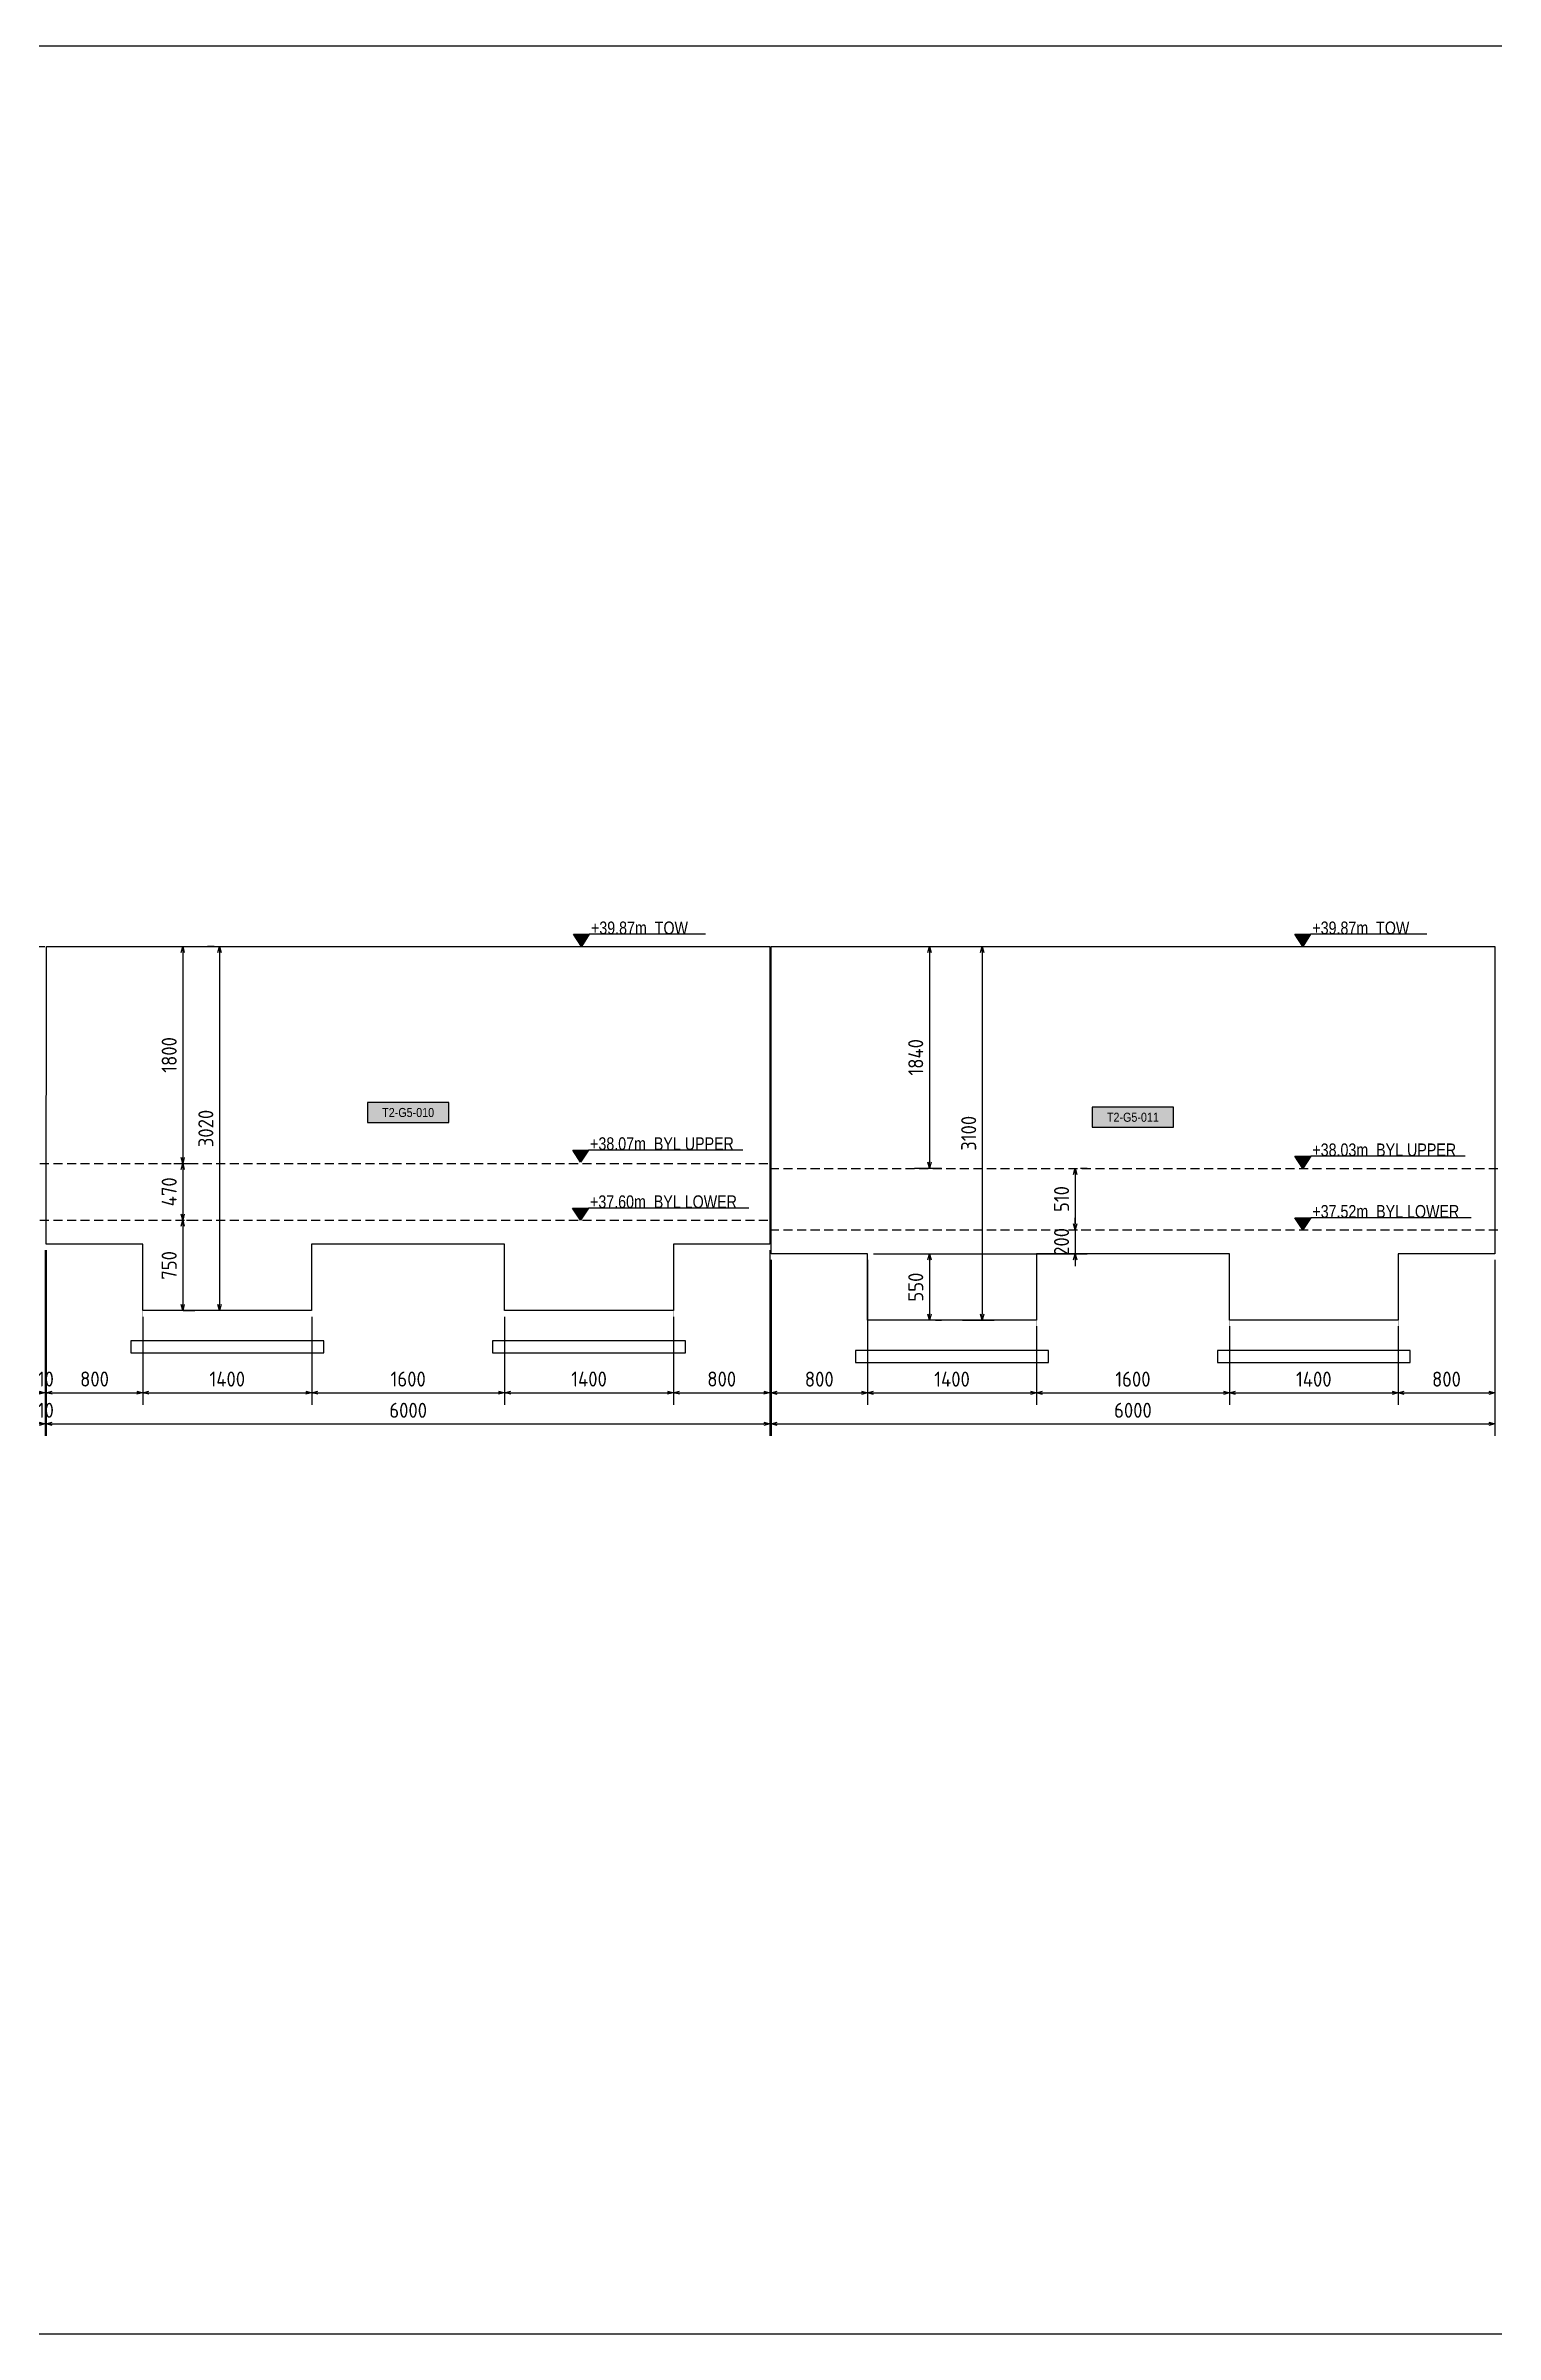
# Model space of a CAD drawing. Header units: centimetres. Extents: x -6122352 to 4157695, y -1694241 to 1947892.
# Drawn here: x 3378027 to 3390047, y 760801 to 779771 of the extents above; entities that cross this region are included whole.
import ezdxf
from ezdxf.enums import TextEntityAlignment as Align

# ---------------------------------------------------------------- set-up
doc = ezdxf.new("R2010")
doc.units = ezdxf.units.CM
doc.header["$MEASUREMENT"] = 0
doc.header["$PDMODE"] = 66
doc.header["$PDSIZE"] = 100
doc.linetypes.add('DASHED2', pattern=[0.375, 0.25, -0.125])
doc.linetypes.add('HIDDEN', pattern=[0.375, 0.25, -0.125])
for name, color, linetype in [('00-MI-DIM', 7, 'Continuous'), ('@MI-TYPE-02', 6, 'Continuous'), ('JML-Dimension', 1, 'Continuous'), ('PANEL-TAGS', 7, 'Continuous'), ('SECTION', 130, 'Continuous')]:
    doc.layers.add(name, color=color, linetype=linetype)
doc.styles.add('PANELTAG_STYLE', font='arial.ttf')
doc.styles.add('Schueco-BEMSTIL', font='isocpeur.ttf', dxfattribs={"width": 0.9})
doc.styles.add('txt-Pisa-std', font='arial.ttf', dxfattribs={"width": 0.8})
doc.dimstyles.new('MI- JWC-TXT-2.5 MM', dxfattribs={"dimscale": 1.5, "dimtxt": 2.5, "dimasz": 1, "dimexe": 2, "dimexo": 1, "dimgap": 1, "dimtad": 1, "dimdec": 0, "dimdsep": 46, "dimtxsty": 'Schueco-BEMSTIL', "dimblk": 'OPEN30', "dimcen": 0, "dimdle": 2, "dimclrd": 140, "dimclre": 8, "dimclrt": 40, "dimadec": 0, "dimazin": 2, "dimtfac": 1, "dimtdec": 0, "dimtix": 1, "dimtmove": 2, "dimatfit": 3, "dimldrblk": 'OPEN', "dimfxl": 2, "dimlwd": -1, "dimlwe": -1, "dimarcsym": 0})

# ---------------------------------------------------------------- blocks, each defined once
blk = doc.blocks.new('*U1106')
at = {"layer": 'JML-Dimension'}
h = blk.add_hatch(color=10, dxfattribs=at)
h.dxf.hatch_style = 1
h.paths.add_polyline_path([(0, 0), (-1.54, 2.37), (1.54, 2.37)])
blk.add_line((24.31, 2.37), (1.54, 2.37), dxfattribs=at)
blk.add_lwpolyline([(0, 0), (-1.54, 2.37), (1.54, 2.37), (0, 0)], dxfattribs=at)
at = {"color": 5, "style": 'txt-Pisa-std', "width": 0.8}
blk.add_attdef('+0.0', text='', height=2.5, dxfattribs=at).set_placement((1.87, 2.37), align=Align.BOTTOM_LEFT)
blk = doc.blocks.new('*U1108')
at = {"layer": 'JML-Dimension'}
h = blk.add_hatch(color=10, dxfattribs=at)
h.dxf.hatch_style = 1
h.paths.add_polyline_path([(0, 0), (-1.54, 2.37), (1.54, 2.37)])
blk.add_line((31.81, 2.37), (1.54, 2.37), dxfattribs=at)
blk.add_lwpolyline([(0, 0), (-1.54, 2.37), (1.54, 2.37), (0, 0)], dxfattribs=at)
at = {"color": 5, "style": 'txt-Pisa-std', "width": 0.8}
blk.add_attdef('+0.0', text='', height=2.5, dxfattribs=at).set_placement((1.87, 2.37), align=Align.BOTTOM_LEFT)
blk = doc.blocks.new('*U1107')
at = {"layer": 'JML-Dimension'}
h = blk.add_hatch(color=10, dxfattribs=at)
h.dxf.hatch_style = 1
h.paths.add_polyline_path([(0, 0), (-1.54, 2.37), (1.54, 2.37)])
blk.add_line((33.03, 2.37), (1.54, 2.37), dxfattribs=at)
blk.add_lwpolyline([(0, 0), (-1.54, 2.37), (1.54, 2.37), (0, 0)], dxfattribs=at)
at = {"color": 5, "style": 'txt-Pisa-std', "width": 0.8}
blk.add_attdef('+0.0', text='', height=2.5, dxfattribs=at).set_placement((1.87, 2.37), align=Align.BOTTOM_LEFT)
blk = doc.blocks.new('_Open30')
at = {"color": 0, "linetype": 'ByBlock', "lineweight": -2}
for p, q in [((-1, 0.27), (0, 0)), ((0, 0), (-1, -0.27)), ((0, 0), (-1, 0))]:
    blk.add_line(p, q, dxfattribs=at)
blk = doc.blocks.new('*D1186')
at = {"layer": '00-MI-DIM', "color": 8, "transparency": 16777216}
for p, q in [((3378022, 769786), (3378022, 768506)), ((3378031, 769786), (3378031, 768506))]:
    blk.add_line(p, q, dxfattribs=at)
at = {"layer": '00-MI-DIM', "color": 140, "transparency": 16777216}
for p, q in [((3377972, 768606), (3377922, 768606)), ((3378022, 768606), (3378031, 768606)), ((3378081, 768606), (3378131, 768606))]:
    blk.add_line(p, q, dxfattribs=at)
at = {"layer": 'Defpoints', "color": 0, "transparency": 16777216}
for p in [(3378022, 769836), (3378031, 769836), (3378031, 768606)]:
    blk.add_point(p, dxfattribs=at)
at = {"layer": '00-MI-DIM', "color": 140, "transparency": 16777216, "xscale": 50, "yscale": 50, "zscale": 50}
blk.add_blockref('_Open30', (3378022, 768606), dxfattribs=at)
at = {"layer": '00-MI-DIM', "color": 140, "transparency": 16777216, "xscale": 50, "yscale": 50, "zscale": 50, "rotation": 180}
blk.add_blockref('_Open30', (3378031, 768606), dxfattribs=at)
at = {"layer": '00-MI-DIM', "color": 40, "transparency": 16777216, "insert": (3378027, 768719), "char_height": 125, "attachment_point": 5, "style": 'Schueco-BEMSTIL'}
blk.add_mtext('10', dxfattribs=at)
blk = doc.blocks.new('_Open')
at = {"color": 0, "linetype": 'ByBlock', "lineweight": -2}
for p, q in [((-1, 0), (0, 0)), ((-1, 0), (0, 0)), ((0, 0), (-1, 0))]:
    blk.add_line(p, q, dxfattribs=at)
blk = doc.blocks.new('*D1187')
at = {"layer": '00-MI-DIM', "color": 8, "transparency": 16777216}
for p, q in [((3378031, 769786), (3378031, 768506)), ((3378832, 769236), (3378832, 768506))]:
    blk.add_line(p, q, dxfattribs=at)
at = {"layer": '00-MI-DIM', "color": 140, "transparency": 16777216}
blk.add_line((3378081, 768606), (3378782, 768606), dxfattribs=at)
at = {"layer": 'Defpoints', "color": 0, "transparency": 16777216}
for p in [(3378031, 769836), (3378832, 769286), (3378832, 768606)]:
    blk.add_point(p, dxfattribs=at)
at = {"layer": '00-MI-DIM', "color": 140, "transparency": 16777216, "xscale": 50, "yscale": 50, "zscale": 50, "rotation": 180}
blk.add_blockref('_Open30', (3378031, 768606), dxfattribs=at)
at = {"layer": '00-MI-DIM', "color": 140, "transparency": 16777216, "xscale": 50, "yscale": 50, "zscale": 50}
blk.add_blockref('_Open30', (3378832, 768606), dxfattribs=at)
at = {"layer": '00-MI-DIM', "color": 40, "transparency": 16777216, "insert": (3378431, 768719), "char_height": 125, "attachment_point": 5, "style": 'Schueco-BEMSTIL'}
blk.add_mtext('800', dxfattribs=at)
blk = doc.blocks.new('*D1188')
at = {"layer": '00-MI-DIM', "color": 8, "transparency": 16777216}
for p, q in [((3378832, 769236), (3378832, 768506)), ((3380232, 769236), (3380232, 768506))]:
    blk.add_line(p, q, dxfattribs=at)
at = {"layer": '00-MI-DIM', "color": 140, "transparency": 16777216}
blk.add_line((3378882, 768606), (3380182, 768606), dxfattribs=at)
at = {"layer": 'Defpoints', "color": 0, "transparency": 16777216}
for p in [(3378832, 769286), (3380232, 769286), (3380232, 768606)]:
    blk.add_point(p, dxfattribs=at)
at = {"layer": '00-MI-DIM', "color": 140, "transparency": 16777216, "xscale": 50, "yscale": 50, "zscale": 50, "rotation": 180}
blk.add_blockref('_Open30', (3378832, 768606), dxfattribs=at)
at = {"layer": '00-MI-DIM', "color": 140, "transparency": 16777216, "xscale": 50, "yscale": 50, "zscale": 50}
blk.add_blockref('_Open30', (3380232, 768606), dxfattribs=at)
at = {"layer": '00-MI-DIM', "color": 40, "transparency": 16777216, "insert": (3379532, 768719), "char_height": 125, "attachment_point": 5, "style": 'Schueco-BEMSTIL'}
blk.add_mtext('1400', dxfattribs=at)
blk = doc.blocks.new('*D1189')
at = {"layer": '00-MI-DIM', "color": 8, "transparency": 16777216}
for p, q in [((3380232, 769236), (3380232, 768506)), ((3381832, 769236), (3381832, 768506))]:
    blk.add_line(p, q, dxfattribs=at)
at = {"layer": '00-MI-DIM', "color": 140, "transparency": 16777216}
blk.add_line((3380282, 768606), (3381782, 768606), dxfattribs=at)
at = {"layer": 'Defpoints', "color": 0, "transparency": 16777216}
for p in [(3380232, 769286), (3381832, 769286), (3381832, 768606)]:
    blk.add_point(p, dxfattribs=at)
at = {"layer": '00-MI-DIM', "color": 140, "transparency": 16777216, "xscale": 50, "yscale": 50, "zscale": 50, "rotation": 180}
blk.add_blockref('_Open30', (3380232, 768606), dxfattribs=at)
at = {"layer": '00-MI-DIM', "color": 140, "transparency": 16777216, "xscale": 50, "yscale": 50, "zscale": 50}
blk.add_blockref('_Open30', (3381832, 768606), dxfattribs=at)
at = {"layer": '00-MI-DIM', "color": 40, "transparency": 16777216, "insert": (3381032, 768719), "char_height": 125, "attachment_point": 5, "style": 'Schueco-BEMSTIL'}
blk.add_mtext('1600', dxfattribs=at)
blk = doc.blocks.new('*D1190')
at = {"layer": '00-MI-DIM', "color": 8, "transparency": 16777216}
for p, q in [((3381832, 769236), (3381832, 768506)), ((3383232, 769236), (3383232, 768506))]:
    blk.add_line(p, q, dxfattribs=at)
at = {"layer": '00-MI-DIM', "color": 140, "transparency": 16777216}
blk.add_line((3381882, 768606), (3383182, 768606), dxfattribs=at)
at = {"layer": 'Defpoints', "color": 0, "transparency": 16777216}
for p in [(3381832, 769286), (3383232, 769286), (3383232, 768606)]:
    blk.add_point(p, dxfattribs=at)
at = {"layer": '00-MI-DIM', "color": 140, "transparency": 16777216, "xscale": 50, "yscale": 50, "zscale": 50, "rotation": 180}
blk.add_blockref('_Open30', (3381832, 768606), dxfattribs=at)
at = {"layer": '00-MI-DIM', "color": 140, "transparency": 16777216, "xscale": 50, "yscale": 50, "zscale": 50}
blk.add_blockref('_Open30', (3383232, 768606), dxfattribs=at)
at = {"layer": '00-MI-DIM', "color": 40, "transparency": 16777216, "insert": (3382532, 768719), "char_height": 125, "attachment_point": 5, "style": 'Schueco-BEMSTIL'}
blk.add_mtext('1400', dxfattribs=at)
blk = doc.blocks.new('*D1191')
at = {"layer": '00-MI-DIM', "color": 8, "transparency": 16777216}
for p, q in [((3384032, 769786), (3384032, 768506)), ((3383232, 769236), (3383232, 768506))]:
    blk.add_line(p, q, dxfattribs=at)
at = {"layer": '00-MI-DIM', "color": 140, "transparency": 16777216}
blk.add_line((3383282, 768606), (3383982, 768606), dxfattribs=at)
at = {"layer": 'Defpoints', "color": 0, "transparency": 16777216}
for p in [(3384032, 769836), (3383232, 769286), (3384032, 768606)]:
    blk.add_point(p, dxfattribs=at)
at = {"layer": '00-MI-DIM', "color": 140, "transparency": 16777216, "xscale": 50, "yscale": 50, "zscale": 50, "rotation": 180}
blk.add_blockref('_Open30', (3383232, 768606), dxfattribs=at)
at = {"layer": '00-MI-DIM', "color": 140, "transparency": 16777216, "xscale": 50, "yscale": 50, "zscale": 50}
blk.add_blockref('_Open30', (3384032, 768606), dxfattribs=at)
at = {"layer": '00-MI-DIM', "color": 40, "transparency": 16777216, "insert": (3383632, 768719), "char_height": 125, "attachment_point": 5, "style": 'Schueco-BEMSTIL'}
blk.add_mtext('800', dxfattribs=at)
blk = doc.blocks.new('*D1203')
at = {"layer": '00-MI-DIM', "color": 8, "transparency": 16777216}
for p, q in [((3378022, 769786), (3378022, 768247)), ((3378031, 769786), (3378031, 768247))]:
    blk.add_line(p, q, dxfattribs=at)
at = {"layer": '00-MI-DIM', "color": 140, "transparency": 16777216}
for p, q in [((3377972, 768347), (3377922, 768347)), ((3378022, 768347), (3378031, 768347)), ((3378081, 768347), (3378131, 768347))]:
    blk.add_line(p, q, dxfattribs=at)
at = {"layer": 'Defpoints', "color": 0, "transparency": 16777216}
for p in [(3378022, 769836), (3378031, 769836), (3378031, 768347)]:
    blk.add_point(p, dxfattribs=at)
at = {"layer": '00-MI-DIM', "color": 140, "transparency": 16777216, "xscale": 50, "yscale": 50, "zscale": 50}
blk.add_blockref('_Open30', (3378022, 768347), dxfattribs=at)
at = {"layer": '00-MI-DIM', "color": 140, "transparency": 16777216, "xscale": 50, "yscale": 50, "zscale": 50, "rotation": 180}
blk.add_blockref('_Open30', (3378031, 768347), dxfattribs=at)
at = {"layer": '00-MI-DIM', "color": 40, "transparency": 16777216, "insert": (3378027, 768460), "char_height": 125, "attachment_point": 5, "style": 'Schueco-BEMSTIL'}
blk.add_mtext('10', dxfattribs=at)
blk = doc.blocks.new('*D1204')
at = {"layer": '00-MI-DIM', "color": 8, "transparency": 16777216}
for p, q in [((3378031, 769786), (3378031, 768247)), ((3384032, 769786), (3384032, 768247))]:
    blk.add_line(p, q, dxfattribs=at)
at = {"layer": '00-MI-DIM', "color": 140, "transparency": 16777216}
blk.add_line((3378081, 768347), (3383982, 768347), dxfattribs=at)
at = {"layer": 'Defpoints', "color": 0, "transparency": 16777216}
for p in [(3378031, 769836), (3384032, 769836), (3384032, 768347)]:
    blk.add_point(p, dxfattribs=at)
at = {"layer": '00-MI-DIM', "color": 140, "transparency": 16777216, "xscale": 50, "yscale": 50, "zscale": 50, "rotation": 180}
blk.add_blockref('_Open30', (3378031, 768347), dxfattribs=at)
at = {"layer": '00-MI-DIM', "color": 140, "transparency": 16777216, "xscale": 50, "yscale": 50, "zscale": 50}
blk.add_blockref('_Open30', (3384032, 768347), dxfattribs=at)
at = {"layer": '00-MI-DIM', "color": 40, "transparency": 16777216, "insert": (3381032, 768460), "char_height": 125, "attachment_point": 5, "style": 'Schueco-BEMSTIL'}
blk.add_mtext('6000', dxfattribs=at)
blk = doc.blocks.new('*D1222')
at = {"layer": '00-MI-DIM', "color": 8, "transparency": 16777216}
for p, q in [((3379089, 772306), (3379262, 772306)), ((3379089, 770506), (3379262, 770506))]:
    blk.add_line(p, q, dxfattribs=at)
at = {"layer": '00-MI-DIM', "color": 140, "transparency": 16777216}
blk.add_line((3379162, 772256), (3379162, 770556), dxfattribs=at)
at = {"layer": 'Defpoints', "color": 0, "transparency": 16777216}
for p in [(3379039, 772306), (3379039, 770506), (3379162, 770506)]:
    blk.add_point(p, dxfattribs=at)
at = {"layer": '00-MI-DIM', "color": 140, "transparency": 16777216, "xscale": 50, "yscale": 50, "zscale": 50}
for p, rotation in [((3379162, 772306), 90), ((3379162, 770506), 270)]:
    blk.add_blockref('_Open30', p, dxfattribs=dict(at, rotation=rotation))
at = {"layer": '00-MI-DIM', "color": 40, "transparency": 16777216, "insert": (3379050, 771406), "char_height": 125, "attachment_point": 5, "rotation": 90, "style": 'Schueco-BEMSTIL'}
blk.add_mtext('1800', dxfattribs=at)
blk = doc.blocks.new('*D1223')
at = {"layer": '00-MI-DIM', "color": 8, "transparency": 16777216}
for p, q in [((3379089, 770506), (3379262, 770506)), ((3379193, 770036), (3379262, 770036))]:
    blk.add_line(p, q, dxfattribs=at)
at = {"layer": '00-MI-DIM', "color": 140, "transparency": 16777216}
blk.add_line((3379162, 770456), (3379162, 770086), dxfattribs=at)
at = {"layer": 'Defpoints', "color": 0, "transparency": 16777216}
for p in [(3379039, 770506), (3379143, 770036), (3379162, 770036)]:
    blk.add_point(p, dxfattribs=at)
at = {"layer": '00-MI-DIM', "color": 140, "transparency": 16777216, "xscale": 50, "yscale": 50, "zscale": 50}
for p, rotation in [((3379162, 770506), 90), ((3379162, 770036), 270)]:
    blk.add_blockref('_Open30', p, dxfattribs=dict(at, rotation=rotation))
at = {"layer": '00-MI-DIM', "color": 40, "transparency": 16777216, "insert": (3379050, 770271), "char_height": 125, "attachment_point": 5, "rotation": 90, "style": 'Schueco-BEMSTIL'}
blk.add_mtext('470', dxfattribs=at)
blk = doc.blocks.new('*D1224')
at = {"layer": '00-MI-DIM', "color": 8, "transparency": 16777216}
for p, q in [((3379193, 770036), (3379262, 770036)), ((3379165, 769286), (3379262, 769286))]:
    blk.add_line(p, q, dxfattribs=at)
at = {"layer": '00-MI-DIM', "color": 140, "transparency": 16777216}
blk.add_line((3379162, 769986), (3379162, 769336), dxfattribs=at)
at = {"layer": 'Defpoints', "color": 0, "transparency": 16777216}
for p in [(3379143, 770036), (3379115, 769286), (3379162, 769286)]:
    blk.add_point(p, dxfattribs=at)
at = {"layer": '00-MI-DIM', "color": 140, "transparency": 16777216, "xscale": 50, "yscale": 50, "zscale": 50}
for p, rotation in [((3379162, 770036), 90), ((3379162, 769286), 270)]:
    blk.add_blockref('_Open30', p, dxfattribs=dict(at, rotation=rotation))
at = {"layer": '00-MI-DIM', "color": 40, "transparency": 16777216, "insert": (3379050, 769661), "char_height": 125, "attachment_point": 5, "rotation": 90, "style": 'Schueco-BEMSTIL'}
blk.add_mtext('750', dxfattribs=at)
blk = doc.blocks.new('*D1221')
at = {"layer": '00-MI-DIM', "color": 8, "transparency": 16777216}
for p, q in [((3379422, 772306), (3379367, 772306)), ((3379422, 769286), (3379367, 769286))]:
    blk.add_line(p, q, dxfattribs=at)
at = {"layer": '00-MI-DIM', "color": 140, "transparency": 16777216}
blk.add_line((3379467, 772256), (3379467, 769336), dxfattribs=at)
at = {"layer": 'Defpoints', "color": 0, "transparency": 16777216}
for p in [(3379472, 772306), (3379467, 769286), (3379472, 769286)]:
    blk.add_point(p, dxfattribs=at)
at = {"layer": '00-MI-DIM', "color": 140, "transparency": 16777216, "xscale": 50, "yscale": 50, "zscale": 50}
for p, rotation in [((3379467, 772306), 90), ((3379467, 769286), 270)]:
    blk.add_blockref('_Open30', p, dxfattribs=dict(at, rotation=rotation))
at = {"layer": '00-MI-DIM', "color": 40, "transparency": 16777216, "insert": (3379354, 770796), "char_height": 125, "attachment_point": 5, "rotation": 90, "style": 'Schueco-BEMSTIL'}
blk.add_mtext('3020', dxfattribs=at)
blk = doc.blocks.new('T2-ELE FT')
at = {"color": 12, "linetype": 'HIDDEN', "ltscale": 5, "const_width": 2}
blk.add_lwpolyline([(30306558, 1676366), (30306558, 1676866), (30307958, 1676866), (30307958, 1676366)], dxfattribs=at)
at = {"color": 12, "ltscale": 20, "const_width": 2}
blk.add_lwpolyline([(30306558, 1676366), (30307958, 1676366), (30307958, 1676116), (30306558, 1676116)], close=True, dxfattribs=at)
at = {"color": 8, "ltscale": 20}
blk.add_lwpolyline([(30306458, 1676116), (30308058, 1676116), (30308058, 1676016), (30306458, 1676016)], close=True, dxfattribs=at)
blk = doc.blocks.new('*D1225')
at = {"layer": '00-MI-DIM', "color": 8, "transparency": 16777216}
for p, q in [((3385629, 772306), (3385892, 772306)), ((3385629, 769206), (3385892, 769206))]:
    blk.add_line(p, q, dxfattribs=at)
at = {"layer": '00-MI-DIM', "color": 140, "transparency": 16777216}
blk.add_line((3385792, 772256), (3385792, 769256), dxfattribs=at)
at = {"layer": 'Defpoints', "color": 0, "transparency": 16777216}
for p in [(3385579, 772306), (3385579, 769206), (3385792, 769206)]:
    blk.add_point(p, dxfattribs=at)
at = {"layer": '00-MI-DIM', "color": 140, "transparency": 16777216, "xscale": 50, "yscale": 50, "zscale": 50}
for p, rotation in [((3385792, 772306), 90), ((3385792, 769206), 270)]:
    blk.add_blockref('_Open30', p, dxfattribs=dict(at, rotation=rotation))
at = {"layer": '00-MI-DIM', "color": 40, "transparency": 16777216, "insert": (3385680, 770756), "char_height": 125, "attachment_point": 5, "rotation": 90, "style": 'Schueco-BEMSTIL'}
blk.add_mtext('3100', dxfattribs=at)
blk = doc.blocks.new('*D1226')
at = {"layer": '00-MI-DIM', "color": 8, "transparency": 16777216}
for p, q in [((3385232, 772306), (3385454, 772306)), ((3385232, 770466), (3385454, 770466))]:
    blk.add_line(p, q, dxfattribs=at)
at = {"layer": '00-MI-DIM', "color": 140, "transparency": 16777216}
blk.add_line((3385354, 772256), (3385354, 770516), dxfattribs=at)
at = {"layer": 'Defpoints', "color": 0, "transparency": 16777216}
for p in [(3385182, 772306), (3385182, 770466), (3385354, 770466)]:
    blk.add_point(p, dxfattribs=at)
at = {"layer": '00-MI-DIM', "color": 140, "transparency": 16777216, "xscale": 50, "yscale": 50, "zscale": 50}
for p, rotation in [((3385354, 772306), 90), ((3385354, 770466), 270)]:
    blk.add_blockref('_Open30', p, dxfattribs=dict(at, rotation=rotation))
at = {"layer": '00-MI-DIM', "color": 40, "transparency": 16777216, "insert": (3385241, 771386), "char_height": 125, "attachment_point": 5, "rotation": 90, "style": 'Schueco-BEMSTIL'}
blk.add_mtext('1840', dxfattribs=at)
blk = doc.blocks.new('*D1227')
at = {"layer": '00-MI-DIM', "color": 140, "transparency": 16777216}
blk.add_line((3386563, 770416), (3386563, 770006), dxfattribs=at)
at = {"layer": '00-MI-DIM', "color": 8, "transparency": 16777216}
for p, q in [((3386608, 770466), (3386663, 770466)), ((3386613, 769956), (3386663, 769956))]:
    blk.add_line(p, q, dxfattribs=at)
at = {"layer": 'Defpoints', "color": 0, "transparency": 16777216}
for p in [(3386558, 770466), (3386563, 769956), (3386563, 769956)]:
    blk.add_point(p, dxfattribs=at)
at = {"layer": '00-MI-DIM', "color": 140, "transparency": 16777216, "xscale": 50, "yscale": 50, "zscale": 50}
for p, rotation in [((3386563, 770466), 90), ((3386563, 769956), 270)]:
    blk.add_blockref('_Open30', p, dxfattribs=dict(at, rotation=rotation))
at = {"layer": '00-MI-DIM', "color": 40, "transparency": 16777216, "insert": (3386450, 770211), "char_height": 125, "attachment_point": 5, "rotation": 90, "style": 'Schueco-BEMSTIL'}
blk.add_mtext('510', dxfattribs=at)
blk = doc.blocks.new('*D1228')
at = {"layer": '00-MI-DIM', "color": 140, "transparency": 16777216}
for p, q in [((3386563, 770006), (3386563, 770056)), ((3386563, 769956), (3386563, 769756)), ((3386563, 769706), (3386563, 769656))]:
    blk.add_line(p, q, dxfattribs=at)
at = {"layer": '00-MI-DIM', "color": 8, "transparency": 16777216}
for p, q in [((3386613, 769956), (3386663, 769956)), ((3384892, 769756), (3386663, 769756))]:
    blk.add_line(p, q, dxfattribs=at)
at = {"layer": 'Defpoints', "color": 0, "transparency": 16777216}
for p in [(3386563, 769956), (3384842, 769756), (3386563, 769756)]:
    blk.add_point(p, dxfattribs=at)
at = {"layer": '00-MI-DIM', "color": 140, "transparency": 16777216, "xscale": 50, "yscale": 50, "zscale": 50}
for p, rotation in [((3386563, 769956), 270), ((3386563, 769756), 90)]:
    blk.add_blockref('_Open30', p, dxfattribs=dict(at, rotation=rotation))
at = {"layer": '00-MI-DIM', "color": 40, "transparency": 16777216, "insert": (3386450, 769856), "char_height": 125, "attachment_point": 5, "rotation": 90, "style": 'Schueco-BEMSTIL'}
blk.add_mtext('200', dxfattribs=at)
blk = doc.blocks.new('*D1229')
at = {"layer": '00-MI-DIM', "color": 8, "transparency": 16777216}
for p, q in [((3384892, 769756), (3385454, 769756)), ((3385404, 769206), (3385454, 769206))]:
    blk.add_line(p, q, dxfattribs=at)
at = {"layer": '00-MI-DIM', "color": 140, "transparency": 16777216}
blk.add_line((3385354, 769706), (3385354, 769256), dxfattribs=at)
at = {"layer": 'Defpoints', "color": 0, "transparency": 16777216}
for p in [(3384842, 769756), (3385354, 769206), (3385354, 769206)]:
    blk.add_point(p, dxfattribs=at)
at = {"layer": '00-MI-DIM', "color": 140, "transparency": 16777216, "xscale": 50, "yscale": 50, "zscale": 50}
for p, rotation in [((3385354, 769756), 90), ((3385354, 769206), 270)]:
    blk.add_blockref('_Open30', p, dxfattribs=dict(at, rotation=rotation))
at = {"layer": '00-MI-DIM', "color": 40, "transparency": 16777216, "insert": (3385241, 769481), "char_height": 125, "attachment_point": 5, "rotation": 90, "style": 'Schueco-BEMSTIL'}
blk.add_mtext('550', dxfattribs=at)
blk = doc.blocks.new('*D1230')
at = {"layer": '00-MI-DIM', "color": 8, "transparency": 16777216}
for p, q in [((3384041, 769706), (3384041, 768505)), ((3384842, 769706), (3384842, 768505))]:
    blk.add_line(p, q, dxfattribs=at)
at = {"layer": '00-MI-DIM', "color": 140, "transparency": 16777216}
blk.add_line((3384091, 768605), (3384792, 768605), dxfattribs=at)
at = {"layer": 'Defpoints', "color": 0, "transparency": 16777216}
for p in [(3384041, 769756), (3384842, 769756), (3384842, 768605)]:
    blk.add_point(p, dxfattribs=at)
at = {"layer": '00-MI-DIM', "color": 140, "transparency": 16777216, "xscale": 50, "yscale": 50, "zscale": 50, "rotation": 180}
blk.add_blockref('_Open30', (3384041, 768605), dxfattribs=at)
at = {"layer": '00-MI-DIM', "color": 140, "transparency": 16777216, "xscale": 50, "yscale": 50, "zscale": 50}
blk.add_blockref('_Open30', (3384842, 768605), dxfattribs=at)
at = {"layer": '00-MI-DIM', "color": 40, "transparency": 16777216, "insert": (3384441, 768718), "char_height": 125, "attachment_point": 5, "style": 'Schueco-BEMSTIL'}
blk.add_mtext('800', dxfattribs=at)
blk = doc.blocks.new('*D1231')
at = {"layer": '00-MI-DIM', "color": 8, "transparency": 16777216}
for p, q in [((3384842, 769706), (3384842, 768505)), ((3386242, 769156), (3386242, 768505))]:
    blk.add_line(p, q, dxfattribs=at)
at = {"layer": '00-MI-DIM', "color": 140, "transparency": 16777216}
blk.add_line((3384892, 768605), (3386192, 768605), dxfattribs=at)
at = {"layer": 'Defpoints', "color": 0, "transparency": 16777216}
for p in [(3384842, 769756), (3386242, 769206), (3386242, 768605)]:
    blk.add_point(p, dxfattribs=at)
at = {"layer": '00-MI-DIM', "color": 140, "transparency": 16777216, "xscale": 50, "yscale": 50, "zscale": 50, "rotation": 180}
blk.add_blockref('_Open30', (3384842, 768605), dxfattribs=at)
at = {"layer": '00-MI-DIM', "color": 140, "transparency": 16777216, "xscale": 50, "yscale": 50, "zscale": 50}
blk.add_blockref('_Open30', (3386242, 768605), dxfattribs=at)
at = {"layer": '00-MI-DIM', "color": 40, "transparency": 16777216, "insert": (3385542, 768718), "char_height": 125, "attachment_point": 5, "style": 'Schueco-BEMSTIL'}
blk.add_mtext('1400', dxfattribs=at)
blk = doc.blocks.new('*D1232')
at = {"layer": '00-MI-DIM', "color": 8, "transparency": 16777216}
for p, q in [((3386242, 769156), (3386242, 768505)), ((3387842, 769156), (3387842, 768505))]:
    blk.add_line(p, q, dxfattribs=at)
at = {"layer": '00-MI-DIM', "color": 140, "transparency": 16777216}
blk.add_line((3386292, 768605), (3387792, 768605), dxfattribs=at)
at = {"layer": 'Defpoints', "color": 0, "transparency": 16777216}
for p in [(3386242, 769206), (3387842, 769206), (3387842, 768605)]:
    blk.add_point(p, dxfattribs=at)
at = {"layer": '00-MI-DIM', "color": 140, "transparency": 16777216, "xscale": 50, "yscale": 50, "zscale": 50, "rotation": 180}
blk.add_blockref('_Open30', (3386242, 768605), dxfattribs=at)
at = {"layer": '00-MI-DIM', "color": 140, "transparency": 16777216, "xscale": 50, "yscale": 50, "zscale": 50}
blk.add_blockref('_Open30', (3387842, 768605), dxfattribs=at)
at = {"layer": '00-MI-DIM', "color": 40, "transparency": 16777216, "insert": (3387042, 768718), "char_height": 125, "attachment_point": 5, "style": 'Schueco-BEMSTIL'}
blk.add_mtext('1600', dxfattribs=at)
blk = doc.blocks.new('*D1233')
at = {"layer": '00-MI-DIM', "color": 8, "transparency": 16777216}
for p, q in [((3387842, 769156), (3387842, 768505)), ((3389242, 769156), (3389242, 768505))]:
    blk.add_line(p, q, dxfattribs=at)
at = {"layer": '00-MI-DIM', "color": 140, "transparency": 16777216}
blk.add_line((3387892, 768605), (3389192, 768605), dxfattribs=at)
at = {"layer": 'Defpoints', "color": 0, "transparency": 16777216}
for p in [(3387842, 769206), (3389242, 769206), (3389242, 768605)]:
    blk.add_point(p, dxfattribs=at)
at = {"layer": '00-MI-DIM', "color": 140, "transparency": 16777216, "xscale": 50, "yscale": 50, "zscale": 50, "rotation": 180}
blk.add_blockref('_Open30', (3387842, 768605), dxfattribs=at)
at = {"layer": '00-MI-DIM', "color": 140, "transparency": 16777216, "xscale": 50, "yscale": 50, "zscale": 50}
blk.add_blockref('_Open30', (3389242, 768605), dxfattribs=at)
at = {"layer": '00-MI-DIM', "color": 40, "transparency": 16777216, "insert": (3388542, 768718), "char_height": 125, "attachment_point": 5, "style": 'Schueco-BEMSTIL'}
blk.add_mtext('1400', dxfattribs=at)
blk = doc.blocks.new('*D1234')
at = {"layer": '00-MI-DIM', "color": 8, "transparency": 16777216}
for p, q in [((3390042, 769706), (3390042, 768505)), ((3389242, 769156), (3389242, 768505))]:
    blk.add_line(p, q, dxfattribs=at)
at = {"layer": '00-MI-DIM', "color": 140, "transparency": 16777216}
blk.add_line((3389292, 768605), (3389992, 768605), dxfattribs=at)
at = {"layer": 'Defpoints', "color": 0, "transparency": 16777216}
for p in [(3390042, 769756), (3389242, 769206), (3390042, 768605)]:
    blk.add_point(p, dxfattribs=at)
at = {"layer": '00-MI-DIM', "color": 140, "transparency": 16777216, "xscale": 50, "yscale": 50, "zscale": 50, "rotation": 180}
blk.add_blockref('_Open30', (3389242, 768605), dxfattribs=at)
at = {"layer": '00-MI-DIM', "color": 140, "transparency": 16777216, "xscale": 50, "yscale": 50, "zscale": 50}
blk.add_blockref('_Open30', (3390042, 768605), dxfattribs=at)
at = {"layer": '00-MI-DIM', "color": 40, "transparency": 16777216, "insert": (3389642, 768718), "char_height": 125, "attachment_point": 5, "style": 'Schueco-BEMSTIL'}
blk.add_mtext('800', dxfattribs=at)
blk = doc.blocks.new('*D1235')
at = {"layer": '00-MI-DIM', "color": 8, "transparency": 16777216}
for p, q in [((3384041, 769706), (3384041, 768247)), ((3390042, 769706), (3390042, 768247))]:
    blk.add_line(p, q, dxfattribs=at)
at = {"layer": '00-MI-DIM', "color": 140, "transparency": 16777216}
blk.add_line((3384091, 768347), (3389992, 768347), dxfattribs=at)
at = {"layer": 'Defpoints', "color": 0, "transparency": 16777216}
for p in [(3384041, 769756), (3390042, 769756), (3390042, 768347)]:
    blk.add_point(p, dxfattribs=at)
at = {"layer": '00-MI-DIM', "color": 140, "transparency": 16777216, "xscale": 50, "yscale": 50, "zscale": 50, "rotation": 180}
blk.add_blockref('_Open30', (3384041, 768347), dxfattribs=at)
at = {"layer": '00-MI-DIM', "color": 140, "transparency": 16777216, "xscale": 50, "yscale": 50, "zscale": 50}
blk.add_blockref('_Open30', (3390042, 768347), dxfattribs=at)
at = {"layer": '00-MI-DIM', "color": 40, "transparency": 16777216, "insert": (3387042, 768460), "char_height": 125, "attachment_point": 5, "style": 'Schueco-BEMSTIL'}
blk.add_mtext('6000', dxfattribs=at)
blk = doc.blocks.new('PANELTAG')
at = {"layer": 'PANEL-TAGS', "color": 1}
blk.add_lwpolyline([(-13.5, -3.3), (13.5, -3.3), (13.5, 3.3), (-13.5, 3.3)], close=True, dxfattribs=at)
at = {"layer": 'PANEL-TAGS', "color": 40, "true_color": 0xffd700}
blk.add_solid([(-13.5, -3.3), (13.5, -3.3), (-13.5, 3.3), (13.5, 3.3)], dxfattribs=at)
at = {"layer": 'PANEL-TAGS', "color": 5, "style": 'PANELTAG_STYLE', "width": 0.85}
blk.add_attdef('TAGNO', text='', height=3, dxfattribs=at).set_placement((0, 0), align=Align.MIDDLE)

msp = doc.modelspace()

# ---------------------------------------------------------------- linework, layer by layer
at = {"layer": '00-MI-DIM', "color": 6}
msp.add_lwpolyline([(3287503.15085, 779771.48504), (3558622.67476, 779771.48504), (3558622.67476, 760800.78134), (3287503.15085, 760800.78134)], close=True, dxfattribs=at)
at = {"layer": '@MI-TYPE-02', "color": 160, "linetype": 'DASHED2', "ltscale": 300}
for points in [[(3353981.7694, 772305.70882), (3384031.7694, 772305.79822)], [(3341752.83168, 770505.70886), (3384031.7694, 770505.70886)], [(3384031.7694, 770465.70886), (3426205.7694, 770465.70886)], [(3341752.83168, 770035.70886), (3384031.7694, 770035.70886)], [(3384031.7694, 769955.70886), (3426205.7694, 769955.70886)]]:
    msp.add_lwpolyline(points, dxfattribs=at)
at = {"layer": '@MI-TYPE-02', "color": 30}
for points in [[(3378031.98591, 772305.84292), (3384031.7694, 772305.79822), (3384031.7694, 769835.85302), (3383231.80692, 769835.85302), (3383231.80692, 769285.85302), (3381831.80692, 769285.85302), (3381831.80692, 769835.85302), (3380231.5194, 769835.85302), (3380231.5194, 769285.85302), (3378831.5194, 769285.85302), (3378831.5194, 769835.85302), (3378031.27343, 769835.89772), (3378031.98591, 772305.84292)], [(3384041.98591, 772305.88762), (3390041.7694, 772305.84292), (3390041.7694, 769755.89772), (3389241.80692, 769755.89772), (3389241.80692, 769205.89772), (3387841.80692, 769205.89772), (3387841.80692, 769755.89772), (3386241.5194, 769755.89772), (3386241.5194, 769205.89772), (3384841.5194, 769205.89772), (3384841.5194, 769755.89772), (3384041.27343, 769755.94242), (3384041.98591, 772305.88762)]]:
    msp.add_lwpolyline(points, dxfattribs=at)

# ---------------------------------------------------------------- block references
at = {"color": 2, "xscale": -1}
for p in [(33686789.68096, -907080.02074), (33689789.96848, -907079.97604), (33692799.68096, -907159.97604), (33695799.96848, -907160.02074)]:
    msp.add_blockref('T2-ELE FT', p, dxfattribs=at)
at = {"layer": 'PANEL-TAGS', "color": 30}
ref = msp.add_blockref('PANELTAG', (3381031.6909, 770928.67932), dxfattribs=dict(at, xscale=25, yscale=25, zscale=25))
ref.add_attrib('TAGNO', 'T2-G5-010', dxfattribs={"color": 5, "height": 75, "style": 'PANELTAG_STYLE', "width": 0.85}).set_placement((3381031.6909, 770928.67932), align=Align.MIDDLE_CENTER)
ref = msp.add_blockref('PANELTAG', (3387041.69114, 770889.11677), dxfattribs=dict(at, xscale=25, yscale=25, zscale=25))
ref.add_attrib('TAGNO', 'T2-G5-011', dxfattribs={"color": 5, "height": 75, "style": 'PANELTAG_STYLE', "width": 0.85}).set_placement((3387041.69114, 770889.11677), align=Align.MIDDLE_CENTER)
at = {"layer": 'SECTION', "color": 6}
ref = msp.add_blockref('*U1106', (3382468.70653, 772305.70882), dxfattribs=dict(at, xscale=42.30147098076819, yscale=42.30147098076819, zscale=42.30147098076819))
ref.add_attrib('+0.0', '+39.87m  TOW', (3382547.83518, 772405.96589), dxfattribs={"layer": 'JML-Dimension', "color": 5, "height": 105.7536775, "style": 'txt-Pisa-std', "width": 0.8})
ref = msp.add_blockref('*U1106', (3388450.6598, 772305.70882), dxfattribs=dict(at, xscale=42.30147098076819, yscale=42.30147098076819, zscale=42.30147098076819))
ref.add_attrib('+0.0', '+39.87m  TOW', (3388529.78845, 772405.96589), dxfattribs={"layer": 'JML-Dimension', "color": 5, "height": 105.7536775, "style": 'txt-Pisa-std', "width": 0.8})
ref = msp.add_blockref('*U1108', (3382461.34756, 770517.011), dxfattribs=dict(at, xscale=42.30147098076819, yscale=42.30147098076819, zscale=42.30147098076819))
ref.add_attrib('+0.0', '+38.07m  BYL UPPER', (3382540.4762, 770617.26806), dxfattribs={"layer": 'JML-Dimension', "color": 5, "height": 105.7536775, "style": 'txt-Pisa-std', "width": 0.8})
ref = msp.add_blockref('*U1108', (3388450.75456, 770465.70886), dxfattribs=dict(at, xscale=42.30147098076819, yscale=42.30147098076819, zscale=42.30147098076819))
ref.add_attrib('+0.0', '+38.03m  BYL UPPER', (3388529.88321, 770565.96593), dxfattribs={"layer": 'JML-Dimension', "color": 5, "height": 105.7536775, "style": 'txt-Pisa-std', "width": 0.8})
ref = msp.add_blockref('*U1107', (3382460.80755, 770035.80991), dxfattribs=dict(at, xscale=42.30147098076819, yscale=42.30147098076819, zscale=42.30147098076819))
ref.add_attrib('+0.0', '+37.60m  BYL LOWER', (3382539.9362, 770136.06697), dxfattribs={"layer": 'JML-Dimension', "color": 5, "height": 105.7536775, "style": 'txt-Pisa-std', "width": 0.8})
ref = msp.add_blockref('*U1107', (3388450.75456, 769955.70886), dxfattribs=dict(at, xscale=42.30147098076819, yscale=42.30147098076819, zscale=42.30147098076819))
ref.add_attrib('+0.0', '+37.52m  BYL LOWER', (3388529.88321, 770055.96593), dxfattribs={"layer": 'JML-Dimension', "color": 5, "height": 105.7536775, "style": 'txt-Pisa-std', "width": 0.8})

# ---------------------------------------------------------------- dimensions: what is measured, and where the dimension line sits
at = {"layer": '00-MI-DIM', "color": 30}
for base, p1, p2, picture, middle in [((3379162.49037, 770505.79826), (3379039.37061, 772305.79822), (3379039.37061, 770505.79826), '*D1222', (3379049.99037, 771405.79824)), ((3379466.66448, 769285.85302), (3379472.3762, 772305.83219), (3379472.3762, 769285.85302), '*D1221', (3379354.16448, 770795.8426)), ((3385353.69275, 770465.70886), (3385181.94057, 772305.87912), (3385181.94057, 770465.70886), '*D1226', (3385241.19275, 771385.79399)), ((3385792.29378, 769205.89772), (3385578.74003, 772305.87617), (3385578.74003, 769205.89772), '*D1225', (3385679.79378, 770755.88694)), ((3379162.49037, 770035.79826), (3379039.37061, 770505.79826), (3379143.09335, 770035.79826), '*D1223', (3379049.99037, 770270.79826)), ((3386562.95876, 769955.70886), (3386558.35438, 770465.70886), (3386562.95876, 769955.70886), '*D1227', (3386450.45876, 770210.70886)), ((3379162.49037, 769285.85302), (3379143.09335, 770035.79826), (3379114.55736, 769285.85302), '*D1224', (3379049.99037, 769660.82564)), ((3386562.95876, 769755.89772), (3386562.95876, 769955.70886), (3384841.5194, 769755.89772), '*D1228', (3386450.45876, 769855.80329)), ((3385353.69275, 769205.89772), (3384841.5194, 769755.89772), (3385353.69275, 769205.89772), '*D1229', (3385241.19275, 769480.89772))]:
    dim = msp.add_linear_dim(base=base, p1=p1, p2=p2, angle=90, dimstyle='MI- JWC-TXT-2.5 MM', dxfattribs=at)
    dim.commit()
    dim.dimension.update_dxf_attribs({"geometry": picture, "text_midpoint": middle})
for base, p1, p2, picture, middle in [((3378031.27343, 768606.18455), (3378021.7694, 769835.80832), (3378031.27343, 769835.89772), '*D1186', (3378026.52141, 768718.68455)), ((3378031.27343, 768347.2823), (3378021.7694, 769835.80832), (3378031.27343, 769835.89772), '*D1203', (3378026.52141, 768459.7823)), ((3378831.5194, 768606.18455), (3378031.27343, 769835.89772), (3378831.5194, 769285.85302), '*D1187', (3378431.39641, 768718.68455)), ((3384031.7694, 768347.2823), (3378031.27343, 769835.89772), (3384031.7694, 769835.85302), '*D1204', (3381031.52141, 768459.7823)), ((3384031.7694, 768606.18455), (3383231.80692, 769285.85302), (3384031.7694, 769835.85302), '*D1191', (3383631.78816, 768718.68455)), ((3384841.5194, 768605.26254), (3384041.27343, 769755.94242), (3384841.5194, 769755.89772), '*D1230', (3384441.39641, 768717.76254)), ((3390041.7694, 768347.2823), (3384041.27343, 769755.94242), (3390041.7694, 769755.89772), '*D1235', (3387041.52141, 768459.7823)), ((3386241.5194, 768605.26254), (3384841.5194, 769755.89772), (3386241.5194, 769205.89772), '*D1231', (3385541.5194, 768717.76254)), ((3390041.7694, 768605.26254), (3389241.80692, 769205.89772), (3390041.7694, 769755.89772), '*D1234', (3389641.78816, 768717.76254)), ((3380231.5194, 768606.18455), (3378831.5194, 769285.85302), (3380231.5194, 769285.85302), '*D1188', (3379531.5194, 768718.68455)), ((3381831.80692, 768606.18455), (3380231.5194, 769285.85302), (3381831.80692, 769285.85302), '*D1189', (3381031.66316, 768718.68455)), ((3383231.80692, 768606.18455), (3381831.80692, 769285.85302), (3383231.80692, 769285.85302), '*D1190', (3382531.80692, 768718.68455)), ((3387841.80692, 768605.26254), (3386241.5194, 769205.89772), (3387841.80692, 769205.89772), '*D1232', (3387041.66316, 768717.76254)), ((3389241.80692, 768605.26254), (3387841.80692, 769205.89772), (3389241.80692, 769205.89772), '*D1233', (3388541.80692, 768717.76254))]:
    dim = msp.add_linear_dim(base=base, p1=p1, p2=p2, dimstyle='MI- JWC-TXT-2.5 MM', dxfattribs=at)
    dim.commit()
    dim.dimension.update_dxf_attribs({"geometry": picture, "text_midpoint": middle})

doc.saveas('drawing.dxf')
